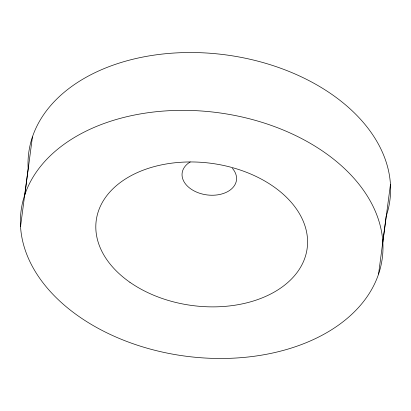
<?xml version="1.0" encoding="UTF-8"?>
<svg xmlns="http://www.w3.org/2000/svg" width="411" height="411" viewBox="0 0 411 411"><rect width="100%" height="100%" fill="white"/><g stroke="black" fill="none" stroke-linecap="round" stroke-linejoin="round"><path stroke-width="0.62" d="M20.55 226.518L28.164 168.695A182.14 122.817 7.5 0 1 225.654 54.863A182.14 122.817 7.5 0 1 386.181 216.258L378.572 274.08A182.14 122.817 7.5 0 1 78.809 316.383A182.14 122.817 7.5 0 1 147.698 112.773A182.14 122.817 7.5 0 1 378.572 274.08M24.819 194.742L32.428 136.92M382.836 242.305L390.45 184.482M232.354 168.305A27.403 18.48 7.5 0 1 225.464 192.692A27.403 18.48 7.5 0 1 188.515 187.123A27.403 18.48 7.5 0 1 190.242 161.955M129.922 282.29A106.382 71.735 7.5 0 0 305.003 257.584A106.382 71.735 7.5 0 0 170.159 163.367A106.382 71.735 7.5 0 0 129.922 282.29"/></g></svg>
